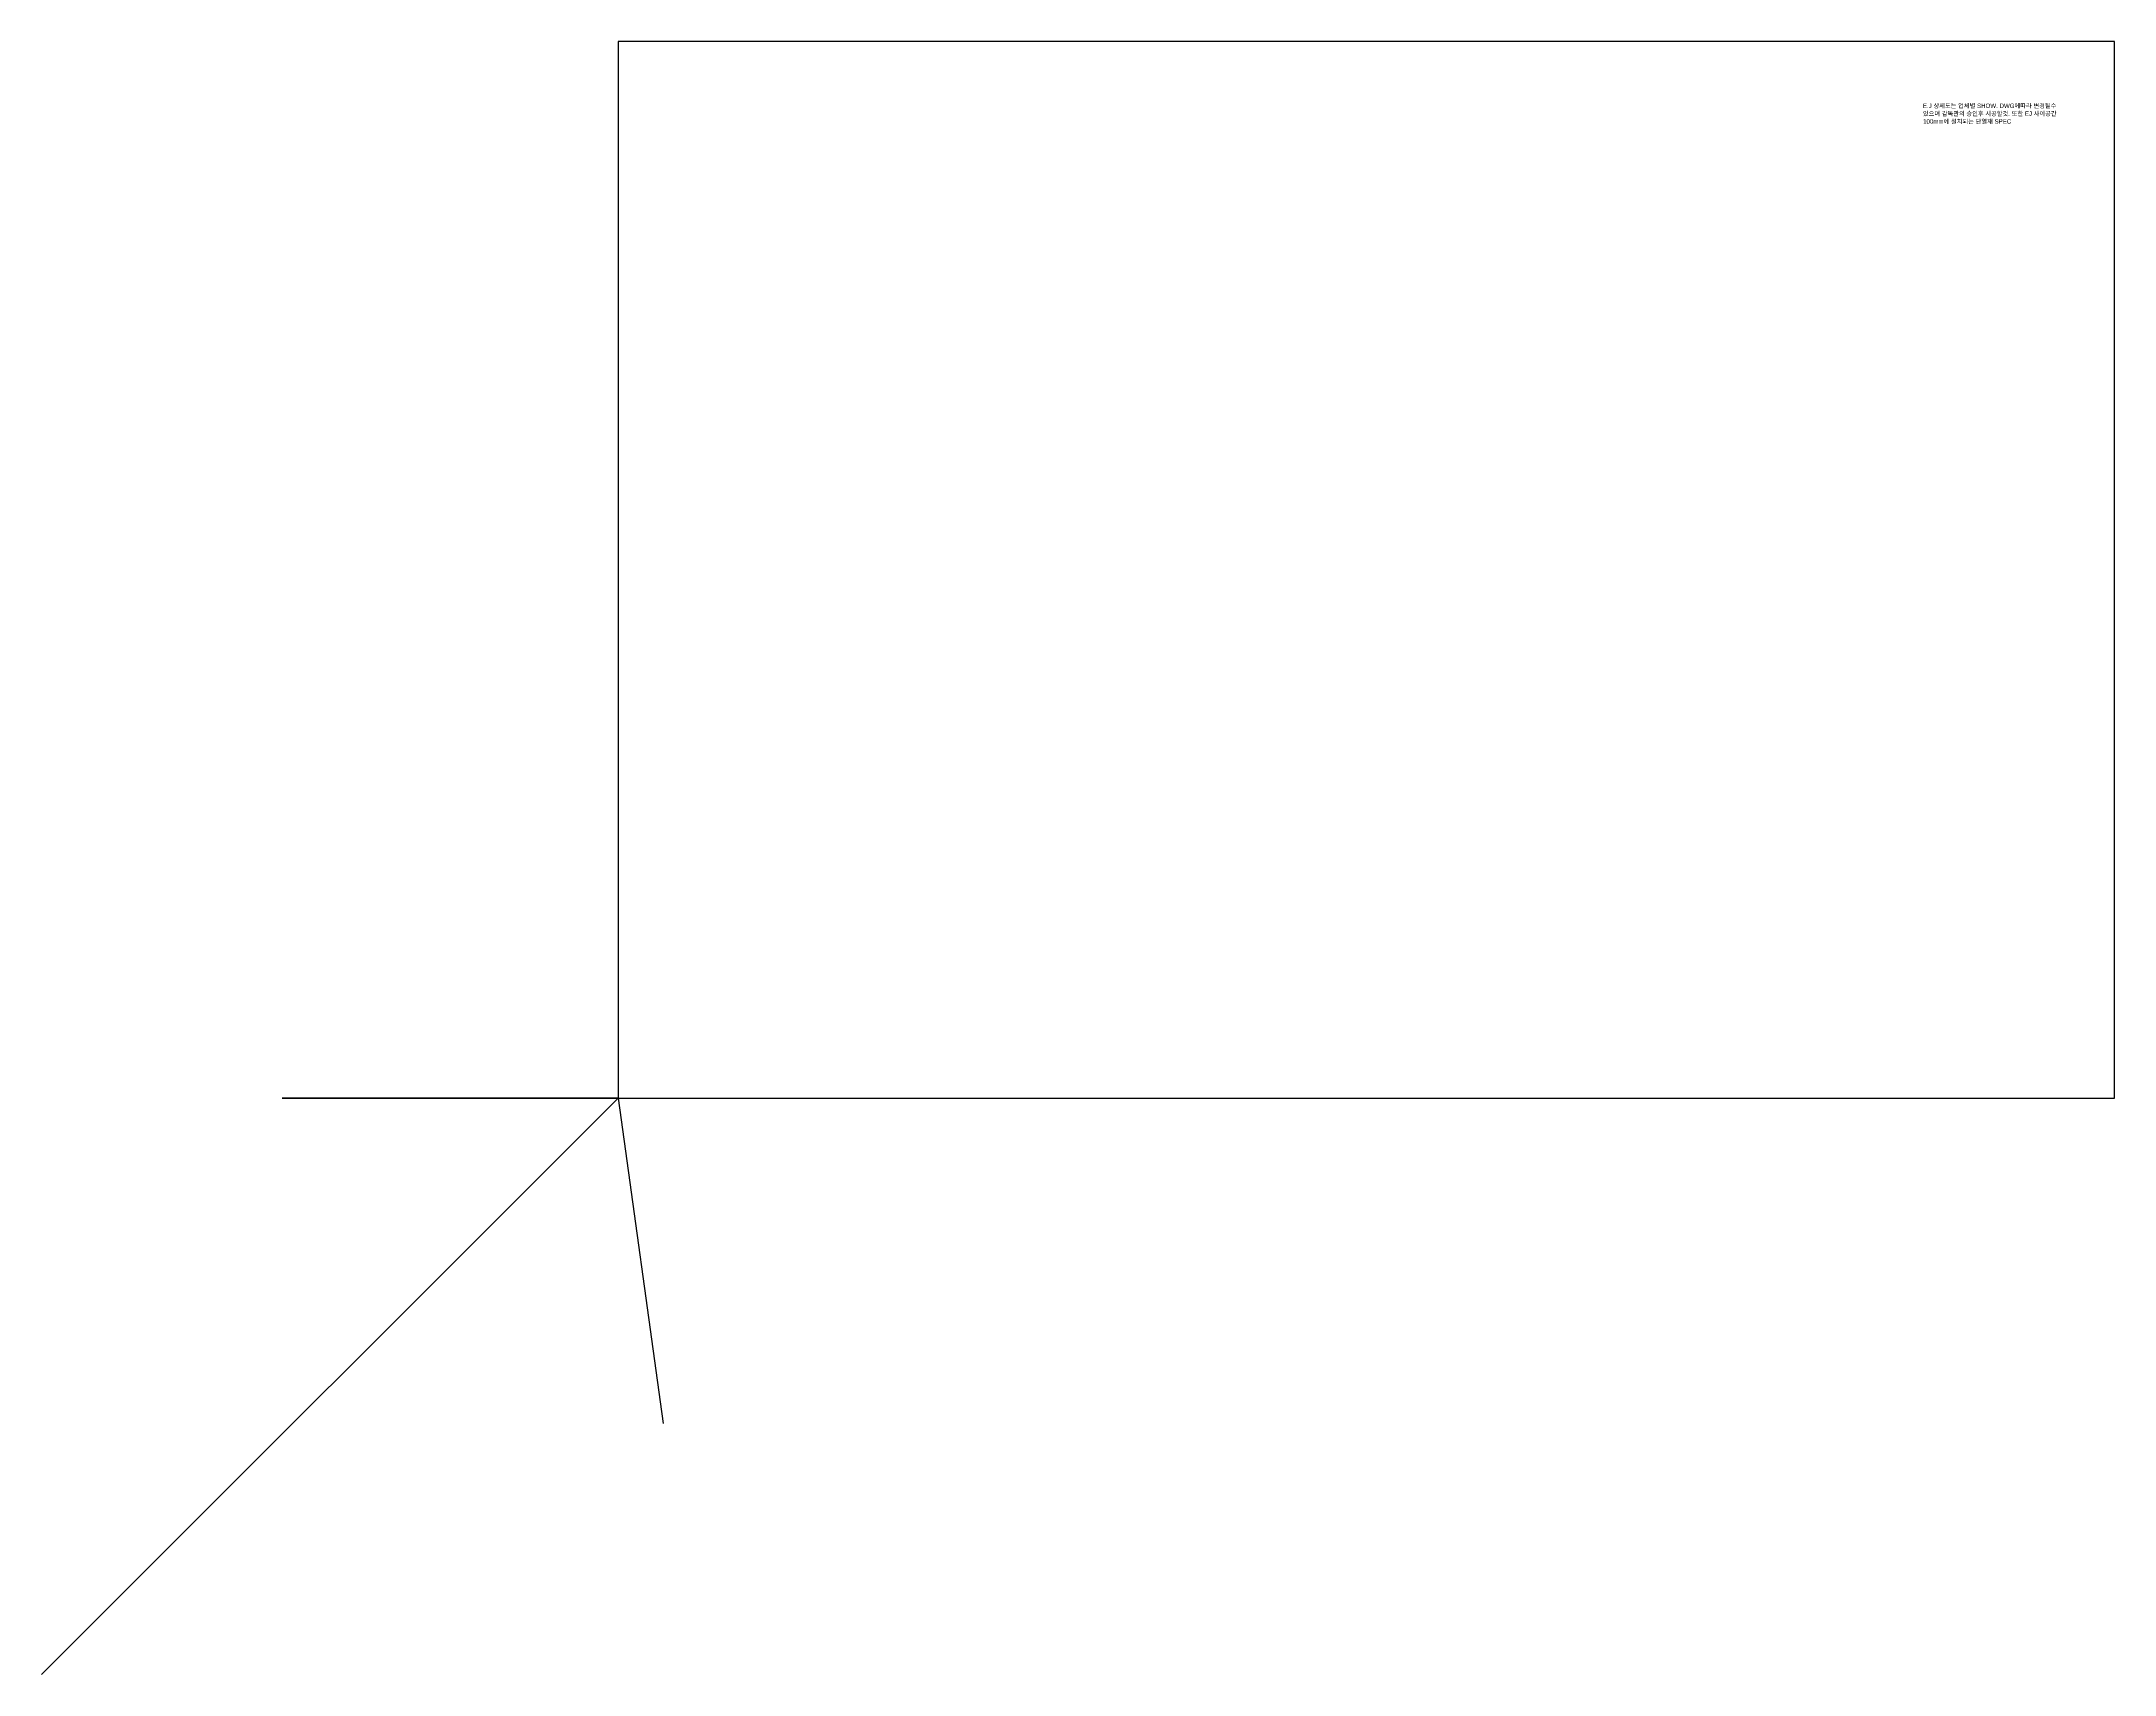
# Model space of a CAD drawing. Extents: x -324 to 841, y -324 to 594.
import ezdxf

# ---------------------------------------------------------------- set-up
doc = ezdxf.new("R2010")
doc.units = 0
doc.header["$MEASUREMENT"] = 0
doc.layers.add('A-TEXT-NOTE', color=7, linetype='CONTINUOUS')
doc.layers.add('NOPLOT', color=193, linetype='CONTINUOUS', plot=False)
doc.styles.add('Gtx', font='')
doc.styles.get('Gtx').set_extended_font_data('Dotum')

msp = doc.modelspace()

# ---------------------------------------------------------------- linework, layer by layer
at = {"layer": 'NOPLOT'}
msp.add_lwpolyline([(0, 0), (841, 0), (841, 594), (0, 594)], close=True, dxfattribs=at)
msp.add_lwpolyline([(-324.1, -323.9), (0, 0), (-188.9, 0), (0, 0), (25.3, -182.8)], dxfattribs=at)

# ---------------------------------------------------------------- texts
at = {"layer": 'A-TEXT-NOTE', "style": 'Gtx'}
for s, p in [('E.J 상세도는 업체별 SHOW. DWG에따라 변경될수', (733.3, 556.6)), ('있으며 감독관의 승인후 시공할것. 또한 EJ 사이공간', (733.3, 552.2)), ('100mm에 설치되는 단열재 SPEC', (733.4, 547.8))]:
    msp.add_text(s, height=2.5, dxfattribs=at).set_placement(p)

doc.saveas('drawing.dxf')
